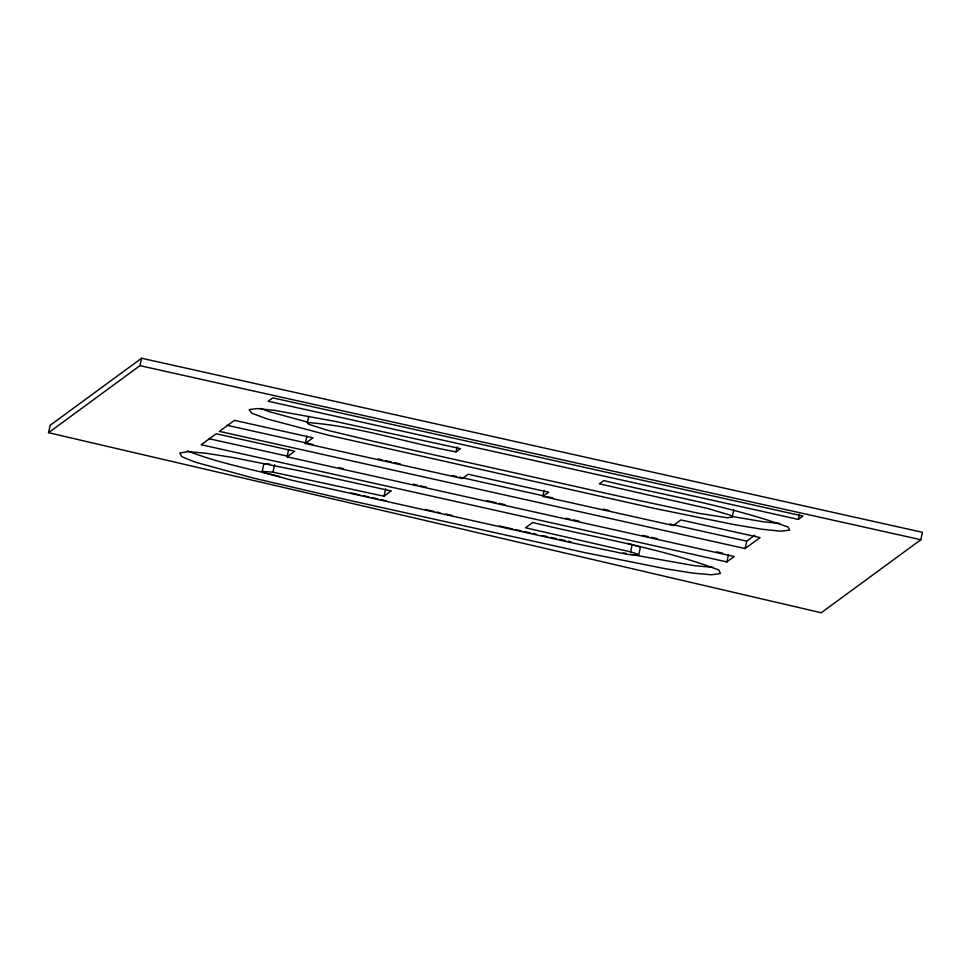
<?xml version="1.0" encoding="UTF-8"?>
<svg xmlns="http://www.w3.org/2000/svg" width="971" height="971" viewBox="0 0 971 971"><rect width="100%" height="100%" fill="white"/><g stroke="black" fill="none" stroke-linecap="round" stroke-linejoin="round"><path stroke-width="1.46" d="M48.55 432.69L50.176 425.274L141.596 358.238L922.45 532.314L920.824 539.73L821.235 612.762L48.55 432.69L139.958 365.666L141.596 358.238M627.946 543.384L638.857 546.552L640.277 547.85L638.639 555.266L627.181 554.368L571.191 542.668L291.64 480.196L263.384 472.525L262.219 471.36L263.857 463.932L270.108 464.126M262.219 471.36L272.948 472.173L274.587 464.757M287.088 456.843L294.735 451.236L216.205 433.734L201.203 444.742L726.891 561.93L734.246 556.529L287.088 456.843L288.715 449.427M733.809 509.824L732.183 517.24L727.024 517.737L698.744 513.295L619.182 496.217L373.362 441.32L326.924 430.141L308.414 424.169L307.406 422.555L308.766 416.365M305.307 443.492L312.99 437.848L234.46 420.346L219.41 431.379L745.097 548.566L760.062 537.594L680.889 519.946L673.279 525.517L542.838 496.448L548.627 492.188L468.156 474.249L462.354 478.509L305.307 443.492L306.933 436.064M272.948 472.173L384.018 496.23L385.657 488.801M307.406 422.555C357.644 426.002 406.509 442.825 456.03 451.879L457.123 446.927M542.838 496.448L544.197 490.258M638.639 555.266L637.231 553.98L630.592 551.868L632.218 544.44M726.891 561.93L728.517 554.502M745.097 548.566L746.735 541.15L754.795 535.239M798.344 519.424L802.944 516.05L272.802 397.867L268.19 401.241L798.344 519.424L799.424 514.472M384.018 496.23L391.216 490.95L303.061 471.505L231.838 457.341L205.718 453.214L188.156 451.673L179.805 452.984L181.759 456.661L195.22 462.16L253.14 478.023L345.033 499.373L585.392 552.73L665.171 568.703L692.991 573.121L711.67 574.796L720.409 573.497L718.831 570.001C658.884 547.268 594.774 537.849 532.703 522.495L525.505 527.763L630.592 551.868M456.03 451.879L460.472 448.626L334.716 421.305L274.55 410.357L257.133 408.573L249.122 409.604L251.841 413.233L267.122 418.926L327.87 435.081L653.75 508.27L734.088 524.607L761.919 529.231L781 531.198L789.739 530.117L787.967 527.022C728.396 505.43 665.232 495.611 603.804 480.584L599.374 483.837L708.138 508.598L730.738 515.334L732.183 517.24M713.297 567.367L694.629 565.705L630.543 554.368M779.701 523.478L763.558 521.803L731.345 516.341M623.285 552.851L626.186 553.458M541.988 535.47L547.802 536.732M550.703 537.376L556.517 538.638M559.417 539.281L565.231 540.544M568.144 541.187L571.045 541.818M139.958 365.666L920.824 539.73M226.971 425.286L312.856 444.427M378.01 458.955L382.453 459.938M385.414 460.606L391.337 461.917M394.299 462.584L400.222 463.907M452.049 475.462L456.491 476.445M459.453 477.113L543.857 495.926M546.819 496.582L552.742 497.905M603.088 509.132L609.011 510.443M669.735 523.988L746.735 541.15M208.753 438.637L287.234 456.127M339.061 467.682L343.503 468.677M413.1 484.189L417.542 485.184M420.504 485.84L426.427 487.163M487.151 500.696L496.035 502.675M498.997 503.342L504.92 504.653M565.632 518.198L570.074 519.182M573.036 519.849L578.959 521.16M642.632 535.361L648.555 536.684M651.517 537.339L657.44 538.662M716.671 551.868L722.594 553.179M351.114 492.94L359.998 494.919M362.96 495.574L368.883 496.897M371.844 497.565L377.755 498.876M380.717 499.543L386.64 500.866M425.14 509.447L434.025 511.426M436.986 512.081L439.948 512.737M445.871 514.06L451.782 515.383M499.167 525.942L512.494 528.916M515.455 529.571L521.366 530.894M524.328 531.55L530.251 532.873M533.213 533.54L536.174 534.196M279.575 476.506C248.71 468.69 217.116 462.621 187.427 450.884M307.783 422.179L268.761 411.51L260.422 408.403"/></g></svg>
